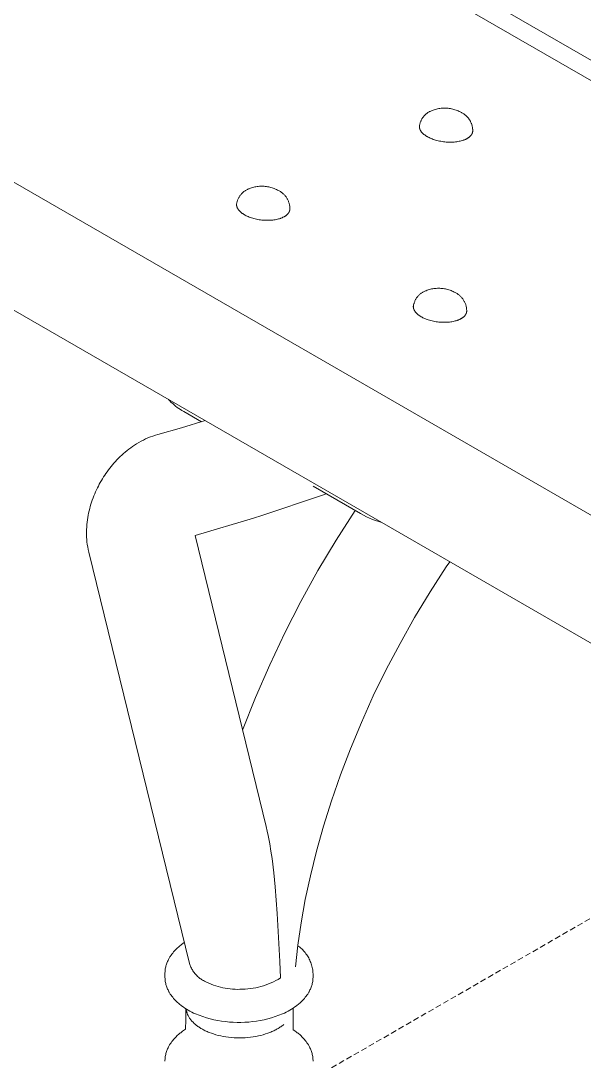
# Model space of a CAD drawing. Header units: millimetres. Extents: x -253 to 4295, y -442 to 2895.
# Drawn here: x 3805.3 to 3930, y 620.7 to 851.1 of the extents above; entities that cross this region are included whole.
import ezdxf

# ---------------------------------------------------------------- set-up
doc = ezdxf.new("R2010")
doc.units = ezdxf.units.MM
doc.linetypes.add('HIDDEN', pattern=[1.905, 1.27, -0.635])
doc.layers.add('ZANO_R', color=7, linetype='Continuous', lineweight=0)
doc.layers.add('ZANO_R_przerywana', color=7, linetype='HIDDEN', lineweight=0)

msp = doc.modelspace()

# ---------------------------------------------------------------- linework, layer by layer
at = {"layer": 'ZANO_R'}
for p, q in [((3065.35, 1342.41), (4060.51, 767.86)), ((3062.23, 1339.7), (4057.38, 765.15)), ((3961.44, 724.29), (2966.29, 1298.84)), ((3957.18, 698.4), (2962.02, 1272.96)), ((3894.14, 829.49), (3894.22, 829.61)), ((3894.15, 829.5), (3894.23, 829.62)), ((3894.22, 829.61), (3894.31, 829.73)), ((3894.23, 829.62), (3894.32, 829.74)), ((3894.31, 829.73), (3894.4, 829.85)), ((3894.32, 829.74), (3894.41, 829.86)), ((3894.4, 829.85), (3894.5, 829.96)), ((3894.41, 829.86), (3894.5, 829.97)), ((3894.5, 829.97), (3894.6, 830.08)), ((3894.5, 829.96), (3894.59, 830.08)), ((3894.59, 830.08), (3894.7, 830.18)), ((3894.6, 830.08), (3894.7, 830.19)), ((3894.7, 830.19), (3894.81, 830.29)), ((3894.7, 830.18), (3894.8, 830.29)), ((3894.8, 830.29), (3894.91, 830.39)), ((3894.81, 830.29), (3894.92, 830.39)), ((3894.91, 830.39), (3895.03, 830.48)), ((3894.92, 830.39), (3895.03, 830.49)), ((3895.03, 830.49), (3895.15, 830.58)), ((3895.03, 830.48), (3895.14, 830.58)), ((3895.14, 830.58), (3895.26, 830.66)), ((3895.15, 830.58), (3895.27, 830.67)), ((3895.26, 830.66), (3895.38, 830.75)), ((3895.27, 830.67), (3895.39, 830.75)), ((3895.38, 830.75), (3895.51, 830.83)), ((3895.39, 830.75), (3895.51, 830.83)), ((3895.51, 830.83), (3895.64, 830.91)), ((3895.51, 830.83), (3895.64, 830.9)), ((3895.64, 830.91), (3895.77, 830.98)), ((3895.64, 830.9), (3895.77, 830.98)), ((3895.77, 830.98), (3895.9, 831.04)), ((3895.77, 830.98), (3895.9, 831.04)), ((3895.9, 831.04), (3896.03, 831.1)), ((3895.9, 831.04), (3896.03, 831.1)), ((3896.03, 831.1), (3896.17, 831.16)), ((3896.03, 831.1), (3896.17, 831.16)), ((3896.17, 831.16), (3896.31, 831.21)), ((3896.17, 831.16), (3896.31, 831.21)), ((3896.31, 831.21), (3896.55, 831.31)), ((3896.31, 831.21), (3896.55, 831.31)), ((3896.55, 831.31), (3896.79, 831.39)), ((3896.55, 831.31), (3896.79, 831.39)), ((3896.79, 831.39), (3897.04, 831.47)), ((3896.79, 831.39), (3897.04, 831.47)), ((3897.04, 831.47), (3897.29, 831.53)), ((3897.04, 831.47), (3897.29, 831.53)), ((3897.29, 831.53), (3897.54, 831.59)), ((3897.29, 831.53), (3897.54, 831.59)), ((3897.54, 831.59), (3897.8, 831.64)), ((3897.54, 831.59), (3897.8, 831.64)), ((3897.8, 831.64), (3898.05, 831.68)), ((3897.8, 831.64), (3898.05, 831.68)), ((3898.05, 831.68), (3898.31, 831.71)), ((3898.05, 831.68), (3898.31, 831.71)), ((3898.31, 831.71), (3898.56, 831.74)), ((3898.31, 831.71), (3898.56, 831.74)), ((3898.56, 831.74), (3898.82, 831.75)), ((3898.56, 831.74), (3898.82, 831.75)), ((3898.82, 831.75), (3899.08, 831.76)), ((3898.82, 831.75), (3899.08, 831.76)), ((3899.08, 831.76), (3899.34, 831.75)), ((3899.08, 831.76), (3899.34, 831.75)), ((3899.34, 831.75), (3899.6, 831.74)), ((3899.34, 831.75), (3899.6, 831.74)), ((3899.6, 831.74), (3899.85, 831.72)), ((3899.6, 831.74), (3899.85, 831.72)), ((3899.85, 831.72), (3900.11, 831.69)), ((3899.85, 831.72), (3900.11, 831.69)), ((3900.11, 831.69), (3900.36, 831.65)), ((3900.11, 831.69), (3900.36, 831.65)), ((3900.36, 831.65), (3900.62, 831.6)), ((3900.36, 831.65), (3900.62, 831.6)), ((3900.62, 831.6), (3900.87, 831.54)), ((3900.62, 831.6), (3900.87, 831.54)), ((3900.87, 831.54), (3901.12, 831.48)), ((3900.87, 831.54), (3901.12, 831.48)), ((3901.12, 831.48), (3901.37, 831.41)), ((3901.12, 831.48), (3901.37, 831.41)), ((3901.37, 831.41), (3901.61, 831.32)), ((3901.37, 831.41), (3901.61, 831.32)), ((3901.61, 831.32), (3901.85, 831.23)), ((3901.61, 831.32), (3901.85, 831.23)), ((3901.85, 831.23), (3902.09, 831.13)), ((3901.85, 831.23), (3902.09, 831.13)), ((3902.09, 831.13), (3902.33, 831.03)), ((3902.09, 831.13), (3902.33, 831.03)), ((3902.33, 831.03), (3902.56, 830.91)), ((3902.33, 831.03), (3902.56, 830.91)), ((3902.56, 830.91), (3902.79, 830.79)), ((3902.56, 830.91), (3902.79, 830.79)), ((3902.79, 830.79), (3902.92, 830.72)), ((3902.79, 830.79), (3902.93, 830.72)), ((3902.92, 830.72), (3903.06, 830.64)), ((3902.93, 830.72), (3903.06, 830.64)), ((3903.06, 830.64), (3903.19, 830.56)), ((3903.06, 830.64), (3903.2, 830.56)), ((3903.19, 830.56), (3903.32, 830.48)), ((3903.2, 830.56), (3903.33, 830.48)), ((3903.32, 830.48), (3903.45, 830.39)), ((3903.33, 830.48), (3903.46, 830.39)), ((3903.45, 830.39), (3903.57, 830.3)), ((3903.46, 830.39), (3903.58, 830.29)), ((3903.57, 830.3), (3903.7, 830.2)), ((3903.58, 830.29), (3903.7, 830.19)), ((3903.7, 830.2), (3903.81, 830.1)), ((3903.7, 830.19), (3903.82, 830.09)), ((3903.81, 830.1), (3903.93, 829.99)), ((3903.82, 830.09), (3903.94, 829.98)), ((3903.93, 829.99), (3904.04, 829.88)), ((3903.94, 829.98), (3904.05, 829.87)), ((3904.04, 829.88), (3904.14, 829.77)), ((3904.05, 829.87), (3904.15, 829.76)), ((3904.14, 829.77), (3904.24, 829.65)), ((3904.15, 829.76), (3904.26, 829.64)), ((3904.24, 829.65), (3904.34, 829.53)), ((3904.26, 829.64), (3904.36, 829.52)), ((3904.34, 829.53), (3904.44, 829.41)), ((3904.36, 829.52), (3904.45, 829.39)), ((3893.5, 827.76), (3893.51, 827.8)), ((3893.5, 827.71), (3893.5, 827.76)), ((3893.5, 827.67), (3893.5, 827.71)), ((3893.5, 827.63), (3893.5, 827.67)), ((3893.5, 827.59), (3893.5, 827.63)), ((3893.51, 827.55), (3893.5, 827.59)), ((3893.51, 827.86), (3893.54, 828.01)), ((3893.51, 827.84), (3893.54, 827.98)), ((3893.51, 827.8), (3893.51, 827.84)), ((3893.51, 827.51), (3893.51, 827.55)), ((3893.52, 827.47), (3893.51, 827.51)), ((3893.52, 827.43), (3893.52, 827.47)), ((3893.53, 827.38), (3893.52, 827.43)), ((3893.54, 827.34), (3893.53, 827.38)), ((3893.54, 828.01), (3893.57, 828.15)), ((3893.54, 827.98), (3893.57, 828.13)), ((3893.55, 827.3), (3893.54, 827.34)), ((3893.56, 827.26), (3893.55, 827.3)), ((3893.57, 827.22), (3893.56, 827.26)), ((3893.57, 828.15), (3893.61, 828.29)), ((3893.57, 828.13), (3893.6, 828.27)), ((3893.59, 827.18), (3893.57, 827.22)), ((3893.6, 828.27), (3893.64, 828.42)), ((3893.61, 828.29), (3893.65, 828.43)), ((3893.64, 828.42), (3893.69, 828.56)), ((3893.65, 828.43), (3893.7, 828.57)), ((3893.69, 828.56), (3893.74, 828.7)), ((3893.7, 828.57), (3893.75, 828.71)), ((3893.74, 828.7), (3893.8, 828.83)), ((3893.75, 828.71), (3893.8, 828.85)), ((3893.8, 828.85), (3893.86, 828.98)), ((3893.8, 828.83), (3893.86, 828.97)), ((3893.86, 828.98), (3893.93, 829.12)), ((3893.86, 828.97), (3893.92, 829.1)), ((3893.92, 829.1), (3893.99, 829.23)), ((3893.93, 829.12), (3894, 829.25)), ((3893.99, 829.23), (3894.06, 829.36)), ((3894, 829.25), (3894.07, 829.38)), ((3894.06, 829.36), (3894.14, 829.49)), ((3894.07, 829.38), (3894.15, 829.5)), ((3904.44, 829.41), (3904.53, 829.28)), ((3904.45, 829.39), (3904.54, 829.26)), ((3904.53, 829.28), (3904.61, 829.15)), ((3904.54, 829.26), (3904.63, 829.13)), ((3904.61, 829.15), (3904.69, 829.02)), ((3904.63, 829.13), (3904.71, 829)), ((3904.69, 829.02), (3904.77, 828.88)), ((3904.71, 829), (3904.78, 828.86)), ((3904.77, 828.88), (3904.84, 828.74)), ((3904.78, 828.86), (3904.85, 828.72)), ((3904.84, 828.74), (3904.91, 828.6)), ((3904.85, 828.72), (3904.92, 828.58)), ((3904.91, 828.6), (3904.97, 828.46)), ((3904.92, 828.58), (3904.98, 828.43)), ((3904.97, 828.46), (3905.02, 828.32)), ((3904.98, 828.43), (3905.04, 828.29)), ((3905.02, 828.32), (3905.08, 828.17)), ((3905.04, 828.29), (3905.09, 828.14)), ((3905.08, 828.17), (3905.12, 828.02)), ((3905.09, 828.14), (3905.13, 827.99)), ((3905.12, 828.02), (3905.17, 827.87)), ((3905.13, 827.99), (3905.17, 827.84)), ((3905.17, 827.87), (3905.2, 827.72)), ((3905.17, 827.84), (3905.21, 827.68)), ((3905.2, 827.72), (3905.23, 827.57)), ((3905.21, 827.68), (3905.24, 827.53)), ((3905.23, 827.57), (3905.26, 827.42)), ((3905.24, 827.53), (3905.26, 827.37)), ((3905.26, 827.42), (3905.28, 827.26)), ((3905.26, 827.37), (3905.28, 827.22)), ((3905.28, 827.26), (3905.29, 827.11)), ((3905.28, 827.22), (3905.3, 827.06)), ((3893.6, 827.14), (3893.59, 827.18)), ((3893.61, 827.1), (3893.6, 827.14)), ((3893.63, 827.05), (3893.61, 827.1)), ((3893.65, 827.01), (3893.63, 827.05)), ((3893.67, 826.97), (3893.65, 827.01)), ((3893.69, 826.93), (3893.67, 826.97)), ((3893.71, 826.89), (3893.69, 826.93)), ((3893.73, 826.85), (3893.71, 826.89)), ((3893.75, 826.81), (3893.73, 826.85)), ((3893.77, 826.77), (3893.75, 826.81)), ((3893.8, 826.73), (3893.77, 826.77)), ((3893.82, 826.69), (3893.8, 826.73)), ((3893.85, 826.65), (3893.82, 826.69)), ((3893.88, 826.61), (3893.85, 826.65)), ((3893.91, 826.57), (3893.88, 826.61)), ((3893.93, 826.53), (3893.91, 826.57)), ((3894, 826.46), (3893.93, 826.53)), ((3894.06, 826.38), (3894, 826.46)), ((3894.13, 826.3), (3894.06, 826.38)), ((3894.2, 826.23), (3894.13, 826.3)), ((3894.27, 826.16), (3894.2, 826.23)), ((3894.35, 826.08), (3894.27, 826.16)), ((3894.43, 826.01), (3894.35, 826.08)), ((3894.51, 825.94), (3894.43, 826.01)), ((3894.6, 825.87), (3894.51, 825.94)), ((3894.68, 825.81), (3894.6, 825.87)), ((3894.77, 825.74), (3894.68, 825.81)), ((3894.86, 825.68), (3894.77, 825.74)), ((3894.96, 825.62), (3894.86, 825.68)), ((3895.05, 825.55), (3894.96, 825.62)), ((3895.15, 825.5), (3895.05, 825.55)), ((3895.25, 825.44), (3895.15, 825.5)), ((3895.44, 825.33), (3895.25, 825.44)), ((3895.64, 825.23), (3895.44, 825.33)), ((3895.86, 825.13), (3895.64, 825.23)), ((3896.08, 825.03), (3895.86, 825.13)), ((3896.32, 824.93), (3896.08, 825.03)), ((3896.56, 824.84), (3896.32, 824.93)), ((3903.85, 824.91), (3903.77, 824.87)), ((3903.93, 824.95), (3903.85, 824.91)), ((3904.01, 824.99), (3903.93, 824.95)), ((3904.09, 825.04), (3904.01, 824.99)), ((3904.17, 825.08), (3904.09, 825.04)), ((3904.24, 825.13), (3904.17, 825.08)), ((3904.32, 825.18), (3904.24, 825.13)), ((3904.39, 825.23), (3904.32, 825.18)), ((3904.46, 825.28), (3904.39, 825.23)), ((3904.52, 825.33), (3904.46, 825.28)), ((3904.59, 825.38), (3904.52, 825.33)), ((3904.65, 825.44), (3904.59, 825.38)), ((3904.71, 825.49), (3904.65, 825.44)), ((3904.77, 825.55), (3904.71, 825.49)), ((3904.83, 825.61), (3904.77, 825.55)), ((3904.88, 825.67), (3904.83, 825.61)), ((3904.9, 825.7), (3904.88, 825.67)), ((3904.93, 825.73), (3904.9, 825.7)), ((3904.95, 825.76), (3904.93, 825.73)), ((3904.98, 825.79), (3904.95, 825.76)), ((3905, 825.82), (3904.98, 825.79)), ((3905.02, 825.85), (3905, 825.82)), ((3905.04, 825.88), (3905.02, 825.85)), ((3905.06, 825.91), (3905.04, 825.88)), ((3905.08, 825.95), (3905.06, 825.91)), ((3905.1, 825.98), (3905.08, 825.95)), ((3905.12, 826.01), (3905.1, 825.98)), ((3905.14, 826.04), (3905.12, 826.01)), ((3905.15, 826.08), (3905.14, 826.04)), ((3905.17, 826.11), (3905.15, 826.08)), ((3905.18, 826.14), (3905.17, 826.11)), ((3905.2, 826.18), (3905.18, 826.14)), ((3905.21, 826.21), (3905.2, 826.18)), ((3905.22, 826.24), (3905.21, 826.21)), ((3905.24, 826.28), (3905.22, 826.24)), ((3905.25, 826.31), (3905.24, 826.28)), ((3905.26, 826.35), (3905.25, 826.31)), ((3905.27, 826.38), (3905.26, 826.35)), ((3905.28, 826.45), (3905.27, 826.42)), ((3905.27, 826.42), (3905.27, 826.38)), ((3905.29, 826.49), (3905.28, 826.45)), ((3905.29, 827.11), (3905.3, 826.95)), ((3905.3, 826.56), (3905.29, 826.52)), ((3905.29, 826.52), (3905.29, 826.49)), ((3905.3, 827.06), (3905.3, 826.91)), ((3905.3, 826.95), (3905.31, 826.8)), ((3905.3, 826.91), (3905.31, 826.75)), ((3905.31, 826.75), (3905.3, 826.59)), ((3905.3, 826.59), (3905.3, 826.56)), ((3905.31, 826.8), (3905.31, 826.64)), ((3896.82, 824.75), (3896.56, 824.84)), ((3897.08, 824.67), (3896.82, 824.75)), ((3897.36, 824.59), (3897.08, 824.67)), ((3897.64, 824.52), (3897.36, 824.59)), ((3897.93, 824.46), (3897.64, 824.52)), ((3898.22, 824.4), (3897.93, 824.46)), ((3898.52, 824.35), (3898.22, 824.4)), ((3898.82, 824.31), (3898.52, 824.35)), ((3899.13, 824.27), (3898.82, 824.31)), ((3899.43, 824.25), (3899.13, 824.27)), ((3899.74, 824.23), (3899.43, 824.25)), ((3900.04, 824.21), (3899.74, 824.23)), ((3900.34, 824.21), (3900.04, 824.21)), ((3900.64, 824.22), (3900.34, 824.21)), ((3900.93, 824.23), (3900.64, 824.22)), ((3901.22, 824.25), (3900.93, 824.23)), ((3901.5, 824.27), (3901.22, 824.25)), ((3901.77, 824.31), (3901.5, 824.27)), ((3902.04, 824.35), (3901.77, 824.31)), ((3902.29, 824.4), (3902.04, 824.35)), ((3902.54, 824.45), (3902.29, 824.4)), ((3902.77, 824.51), (3902.54, 824.45)), ((3903, 824.57), (3902.77, 824.51)), ((3903.21, 824.64), (3903, 824.57)), ((3903.31, 824.68), (3903.21, 824.64)), ((3903.41, 824.72), (3903.31, 824.68)), ((3903.51, 824.75), (3903.41, 824.72)), ((3903.6, 824.79), (3903.51, 824.75)), ((3903.68, 824.83), (3903.6, 824.79)), ((3903.77, 824.87), (3903.68, 824.83)), ((3854.79, 813.36), (3854.91, 813.45)), ((3854.91, 813.45), (3855.03, 813.53)), ((3855.03, 813.53), (3855.16, 813.6)), ((3855.16, 813.6), (3855.29, 813.68)), ((3855.29, 813.68), (3855.43, 813.74)), ((3855.43, 813.74), (3855.56, 813.8)), ((3855.56, 813.8), (3855.7, 813.86)), ((3855.7, 813.86), (3855.84, 813.91)), ((3855.84, 813.91), (3856.08, 814.01)), ((3856.08, 814.01), (3856.32, 814.09)), ((3856.32, 814.09), (3856.57, 814.17)), ((3856.57, 814.17), (3856.82, 814.23)), ((3856.82, 814.23), (3857.07, 814.29)), ((3857.07, 814.29), (3857.32, 814.34)), ((3857.32, 814.34), (3857.58, 814.38)), ((3857.58, 814.38), (3857.83, 814.41)), ((3857.83, 814.41), (3858.09, 814.44)), ((3858.09, 814.44), (3858.35, 814.45)), ((3858.35, 814.45), (3858.61, 814.46)), ((3858.61, 814.46), (3858.87, 814.45)), ((3858.87, 814.45), (3859.12, 814.44)), ((3859.12, 814.44), (3859.38, 814.42)), ((3859.38, 814.42), (3859.64, 814.39)), ((3859.64, 814.39), (3859.89, 814.35)), ((3859.89, 814.35), (3860.15, 814.3)), ((3860.15, 814.3), (3860.4, 814.24)), ((3860.4, 814.24), (3860.65, 814.18)), ((3860.65, 814.18), (3860.9, 814.11)), ((3860.9, 814.11), (3861.14, 814.02)), ((3861.14, 814.02), (3861.38, 813.93)), ((3861.38, 813.93), (3861.62, 813.83)), ((3861.62, 813.83), (3861.86, 813.73)), ((3861.86, 813.73), (3862.09, 813.61)), ((3862.09, 813.61), (3862.31, 813.49)), ((3862.31, 813.49), (3862.45, 813.42)), ((3862.45, 813.42), (3862.59, 813.34)), ((3853.13, 810.97), (3853.17, 811.12)), ((3853.17, 811.12), (3853.22, 811.26)), ((3853.22, 811.26), (3853.27, 811.4)), ((3853.27, 811.4), (3853.32, 811.53)), ((3853.32, 811.53), (3853.38, 811.67)), ((3853.38, 811.67), (3853.45, 811.8)), ((3853.45, 811.8), (3853.52, 811.93)), ((3853.52, 811.93), (3853.59, 812.06)), ((3853.59, 812.06), (3853.67, 812.19)), ((3853.67, 812.19), (3853.75, 812.31)), ((3853.75, 812.31), (3853.84, 812.43)), ((3853.84, 812.43), (3853.93, 812.55)), ((3853.93, 812.55), (3854.02, 812.66)), ((3854.02, 812.66), (3854.12, 812.78)), ((3854.12, 812.78), (3854.22, 812.88)), ((3854.22, 812.88), (3854.33, 812.99)), ((3854.33, 812.99), (3854.44, 813.09)), ((3854.44, 813.09), (3854.55, 813.18)), ((3854.55, 813.18), (3854.67, 813.28)), ((3854.67, 813.28), (3854.79, 813.36)), ((3862.59, 813.34), (3862.72, 813.26)), ((3862.72, 813.26), (3862.86, 813.18)), ((3862.86, 813.18), (3862.98, 813.09)), ((3862.98, 813.09), (3863.11, 812.99)), ((3863.11, 812.99), (3863.23, 812.89)), ((3863.23, 812.89), (3863.35, 812.79)), ((3863.35, 812.79), (3863.46, 812.68)), ((3863.46, 812.68), (3863.58, 812.57)), ((3863.58, 812.57), (3863.68, 812.46)), ((3863.68, 812.46), (3863.78, 812.34)), ((3863.78, 812.34), (3863.88, 812.22)), ((3863.88, 812.22), (3863.98, 812.09)), ((3863.98, 812.09), (3864.07, 811.96)), ((3864.07, 811.96), (3864.15, 811.83)), ((3864.15, 811.83), (3864.23, 811.7)), ((3864.23, 811.7), (3864.31, 811.56)), ((3864.31, 811.56), (3864.38, 811.42)), ((3864.38, 811.42), (3864.45, 811.28)), ((3864.45, 811.28), (3864.51, 811.13)), ((3864.51, 811.13), (3864.56, 810.99)), ((3853.04, 810.54), (3853.03, 810.5)), ((3853.03, 810.5), (3853.03, 810.46)), ((3853.03, 810.46), (3853.03, 810.41)), ((3853.03, 810.41), (3853.03, 810.37)), ((3853.03, 810.37), (3853.03, 810.33)), ((3853.03, 810.33), (3853.03, 810.29)), ((3853.03, 810.29), (3853.03, 810.25)), ((3853.03, 810.25), (3853.04, 810.21)), ((3853.04, 810.54), (3853.06, 810.68)), ((3853.04, 810.21), (3853.04, 810.17)), ((3853.04, 810.17), (3853.05, 810.13)), ((3853.05, 810.13), (3853.06, 810.09)), ((3853.06, 810.68), (3853.09, 810.83)), ((3853.06, 810.09), (3853.07, 810.04)), ((3853.07, 810.04), (3853.08, 810)), ((3853.08, 810), (3853.09, 809.96)), ((3853.09, 810.83), (3853.13, 810.97)), ((3853.09, 809.96), (3853.1, 809.92)), ((3853.1, 809.92), (3853.11, 809.88)), ((3853.11, 809.88), (3853.13, 809.84)), ((3853.13, 809.84), (3853.14, 809.8)), ((3853.14, 809.8), (3853.16, 809.75)), ((3853.16, 809.75), (3853.18, 809.71)), ((3853.18, 809.71), (3853.19, 809.67)), ((3853.19, 809.67), (3853.21, 809.63)), ((3853.21, 809.63), (3853.23, 809.59)), ((3853.23, 809.59), (3853.25, 809.55)), ((3853.25, 809.55), (3853.28, 809.51)), ((3853.28, 809.51), (3853.3, 809.47)), ((3853.3, 809.47), (3853.33, 809.43)), ((3853.33, 809.43), (3853.35, 809.39)), ((3853.35, 809.39), (3853.38, 809.35)), ((3853.38, 809.35), (3853.4, 809.31)), ((3853.4, 809.31), (3853.43, 809.27)), ((3853.43, 809.27), (3853.46, 809.23)), ((3853.46, 809.23), (3853.52, 809.16)), ((3853.52, 809.16), (3853.59, 809.08)), ((3853.59, 809.08), (3853.65, 809)), ((3853.65, 809), (3853.73, 808.93)), ((3853.73, 808.93), (3853.8, 808.86)), ((3853.8, 808.86), (3853.88, 808.78)), ((3853.88, 808.78), (3853.96, 808.71)), ((3864.56, 810.99), (3864.62, 810.84)), ((3864.62, 810.84), (3864.66, 810.69)), ((3864.66, 810.69), (3864.7, 810.54)), ((3864.66, 808.74), (3864.68, 808.78)), ((3864.68, 808.78), (3864.7, 808.81)), ((3864.7, 810.54), (3864.74, 810.38)), ((3864.7, 808.81), (3864.71, 808.84)), ((3864.71, 808.84), (3864.73, 808.88)), ((3864.73, 808.88), (3864.74, 808.91)), ((3864.74, 810.38), (3864.77, 810.23)), ((3864.74, 808.91), (3864.75, 808.94)), ((3864.75, 808.94), (3864.76, 808.98)), ((3864.76, 808.98), (3864.77, 809.01)), ((3864.77, 810.23), (3864.79, 810.07)), ((3864.77, 809.01), (3864.78, 809.05)), ((3864.78, 809.05), (3864.79, 809.08)), ((3864.79, 810.07), (3864.81, 809.92)), ((3864.79, 809.08), (3864.8, 809.12)), ((3864.8, 809.12), (3864.81, 809.15)), ((3864.81, 809.92), (3864.82, 809.76)), ((3864.81, 809.15), (3864.82, 809.19)), ((3864.82, 809.76), (3864.83, 809.61)), ((3864.82, 809.22), (3864.83, 809.26)), ((3864.82, 809.19), (3864.82, 809.22)), ((3864.83, 809.61), (3864.83, 809.45)), ((3864.83, 809.45), (3864.83, 809.29)), ((3864.83, 809.26), (3864.83, 809.29)), ((3853.96, 808.71), (3854.04, 808.64)), ((3854.04, 808.64), (3854.12, 808.57)), ((3854.12, 808.57), (3854.21, 808.51)), ((3854.21, 808.51), (3854.3, 808.44)), ((3854.3, 808.44), (3854.39, 808.38)), ((3854.39, 808.38), (3854.49, 808.32)), ((3854.49, 808.32), (3854.58, 808.25)), ((3854.58, 808.25), (3854.68, 808.2)), ((3854.68, 808.2), (3854.78, 808.14)), ((3854.78, 808.14), (3854.97, 808.03)), ((3854.97, 808.03), (3855.17, 807.93)), ((3855.17, 807.93), (3855.38, 807.83)), ((3855.38, 807.83), (3855.61, 807.73)), ((3855.61, 807.73), (3855.84, 807.63)), ((3855.84, 807.63), (3856.09, 807.54)), ((3856.09, 807.54), (3856.35, 807.45)), ((3856.35, 807.45), (3856.61, 807.37)), ((3856.61, 807.37), (3856.88, 807.29)), ((3856.88, 807.29), (3857.17, 807.22)), ((3857.17, 807.22), (3857.45, 807.16)), ((3857.45, 807.16), (3857.75, 807.1)), ((3857.75, 807.1), (3858.05, 807.05)), ((3858.05, 807.05), (3858.35, 807.01)), ((3858.35, 807.01), (3858.65, 806.97)), ((3858.65, 806.97), (3858.96, 806.95)), ((3858.96, 806.95), (3859.26, 806.93)), ((3859.26, 806.93), (3859.57, 806.91)), ((3859.57, 806.91), (3859.87, 806.91)), ((3859.87, 806.91), (3860.17, 806.92)), ((3860.17, 806.92), (3860.46, 806.93)), ((3860.46, 806.93), (3860.75, 806.95)), ((3860.75, 806.95), (3861.03, 806.97)), ((3861.03, 806.97), (3861.3, 807.01)), ((3861.3, 807.01), (3861.57, 807.05)), ((3861.57, 807.05), (3861.82, 807.1)), ((3861.82, 807.1), (3862.07, 807.15)), ((3862.07, 807.15), (3862.3, 807.21)), ((3862.3, 807.21), (3862.52, 807.27)), ((3862.52, 807.27), (3862.74, 807.34)), ((3862.74, 807.34), (3862.84, 807.38)), ((3862.84, 807.38), (3862.94, 807.42)), ((3862.94, 807.42), (3863.03, 807.45)), ((3863.03, 807.45), (3863.13, 807.49)), ((3863.13, 807.49), (3863.21, 807.53)), ((3863.21, 807.53), (3863.3, 807.57)), ((3863.3, 807.57), (3863.38, 807.61)), ((3863.38, 807.61), (3863.46, 807.65)), ((3863.46, 807.65), (3863.54, 807.69)), ((3863.54, 807.69), (3863.62, 807.74)), ((3863.62, 807.74), (3863.7, 807.78)), ((3863.7, 807.78), (3863.77, 807.83)), ((3863.77, 807.83), (3863.84, 807.88)), ((3863.84, 807.88), (3863.92, 807.93)), ((3863.92, 807.93), (3863.98, 807.98)), ((3863.98, 807.98), (3864.05, 808.03)), ((3864.05, 808.03), (3864.12, 808.08)), ((3864.12, 808.08), (3864.18, 808.14)), ((3864.18, 808.14), (3864.24, 808.19)), ((3864.24, 808.19), (3864.3, 808.25)), ((3864.3, 808.25), (3864.35, 808.31)), ((3864.35, 808.31), (3864.41, 808.37)), ((3864.41, 808.37), (3864.43, 808.4)), ((3864.43, 808.4), (3864.46, 808.43)), ((3864.46, 808.43), (3864.48, 808.46)), ((3864.48, 808.46), (3864.5, 808.49)), ((3864.5, 808.49), (3864.53, 808.52)), ((3864.53, 808.52), (3864.55, 808.55)), ((3864.55, 808.55), (3864.57, 808.58)), ((3864.57, 808.58), (3864.59, 808.61)), ((3864.59, 808.61), (3864.61, 808.65)), ((3864.61, 808.65), (3864.63, 808.68)), ((3864.63, 808.68), (3864.65, 808.71)), ((3864.65, 808.71), (3864.66, 808.74)), ((3893.36, 790.29), (3893.47, 790.39)), ((3893.47, 790.39), (3893.57, 790.49)), ((3893.57, 790.49), (3893.69, 790.59)), ((3893.69, 790.59), (3893.8, 790.68)), ((3893.8, 790.68), (3893.92, 790.77)), ((3893.92, 790.77), (3894.05, 790.85)), ((3894.05, 790.85), (3894.17, 790.93)), ((3894.17, 790.93), (3894.3, 791.01)), ((3894.3, 791.01), (3894.43, 791.08)), ((3894.43, 791.08), (3894.56, 791.15)), ((3894.56, 791.15), (3894.7, 791.21)), ((3894.7, 791.21), (3894.83, 791.27)), ((3894.83, 791.27), (3894.97, 791.32)), ((3894.97, 791.32), (3895.21, 791.41)), ((3895.21, 791.41), (3895.46, 791.5)), ((3895.46, 791.5), (3895.7, 791.57)), ((3895.7, 791.57), (3895.95, 791.64)), ((3895.95, 791.64), (3896.2, 791.7)), ((3896.2, 791.7), (3896.46, 791.75)), ((3896.46, 791.75), (3896.71, 791.79)), ((3896.71, 791.79), (3896.97, 791.82)), ((3896.97, 791.82), (3897.23, 791.84)), ((3897.23, 791.84), (3897.48, 791.86)), ((3897.48, 791.86), (3897.74, 791.86)), ((3897.74, 791.86), (3898, 791.86)), ((3898, 791.86), (3898.26, 791.84)), ((3898.26, 791.84), (3898.52, 791.82)), ((3898.52, 791.82), (3898.77, 791.79)), ((3898.77, 791.79), (3899.03, 791.75)), ((3899.03, 791.75), (3899.28, 791.71)), ((3899.28, 791.71), (3899.53, 791.65)), ((3899.53, 791.65), (3899.78, 791.58)), ((3899.78, 791.58), (3900.03, 791.51)), ((3900.03, 791.51), (3900.28, 791.43)), ((3900.28, 791.43), (3900.52, 791.34)), ((3900.52, 791.34), (3900.76, 791.24)), ((3900.76, 791.24), (3900.99, 791.13)), ((3900.99, 791.13), (3901.22, 791.02)), ((3901.22, 791.02), (3901.45, 790.89)), ((3901.45, 790.89), (3901.59, 790.82)), ((3901.59, 790.82), (3901.73, 790.75)), ((3901.73, 790.75), (3901.86, 790.67)), ((3901.86, 790.67), (3901.99, 790.58)), ((3901.99, 790.58), (3902.12, 790.49)), ((3902.12, 790.49), (3902.24, 790.4)), ((3902.24, 790.4), (3902.37, 790.3)), ((3892.17, 787.94), (3892.2, 788.09)), ((3892.2, 788.09), (3892.23, 788.23)), ((3892.23, 788.23), (3892.27, 788.38)), ((3892.27, 788.38), (3892.31, 788.52)), ((3892.31, 788.52), (3892.35, 788.66)), ((3892.35, 788.66), (3892.4, 788.8)), ((3892.4, 788.8), (3892.46, 788.94)), ((3892.46, 788.94), (3892.52, 789.07)), ((3892.52, 789.07), (3892.58, 789.21)), ((3892.58, 789.21), (3892.65, 789.34)), ((3892.65, 789.34), (3892.73, 789.47)), ((3892.73, 789.47), (3892.8, 789.59)), ((3892.8, 789.59), (3892.89, 789.72)), ((3892.89, 789.72), (3892.97, 789.84)), ((3892.97, 789.84), (3893.06, 789.96)), ((3893.06, 789.96), (3893.16, 790.07)), ((3893.16, 790.07), (3893.26, 790.18)), ((3893.26, 790.18), (3893.36, 790.29)), ((3902.37, 790.3), (3902.48, 790.19)), ((3902.48, 790.19), (3902.6, 790.09)), ((3902.6, 790.09), (3902.71, 789.98)), ((3902.71, 789.98), (3902.82, 789.86)), ((3902.82, 789.86), (3902.92, 789.74)), ((3902.92, 789.74), (3903.02, 789.62)), ((3903.02, 789.62), (3903.11, 789.5)), ((3903.11, 789.5), (3903.2, 789.37)), ((3903.2, 789.37), (3903.29, 789.24)), ((3903.29, 789.24), (3903.37, 789.1)), ((3903.37, 789.1), (3903.44, 788.96)), ((3903.44, 788.96), (3903.52, 788.82)), ((3903.52, 788.82), (3903.58, 788.68)), ((3903.58, 788.68), (3903.64, 788.54)), ((3903.64, 788.54), (3903.7, 788.39)), ((3903.7, 788.39), (3903.75, 788.24)), ((3903.75, 788.24), (3903.8, 788.09)), ((3903.8, 788.09), (3903.84, 787.94)), ((3892.16, 787.82), (3892.17, 787.86)), ((3892.16, 787.78), (3892.16, 787.82)), ((3892.16, 787.74), (3892.16, 787.78)), ((3892.17, 787.7), (3892.16, 787.74)), ((3892.17, 787.9), (3892.17, 787.94)), ((3892.17, 787.86), (3892.17, 787.9)), ((3892.17, 787.66), (3892.17, 787.7)), ((3892.17, 787.61), (3892.17, 787.66)), ((3892.18, 787.57), (3892.17, 787.61)), ((3892.19, 787.53), (3892.18, 787.57)), ((3892.19, 787.49), (3892.19, 787.53)), ((3892.2, 787.45), (3892.19, 787.49)), ((3892.21, 787.41), (3892.2, 787.45)), ((3892.22, 787.37), (3892.21, 787.41)), ((3892.23, 787.32), (3892.22, 787.37)), ((3892.25, 787.28), (3892.23, 787.32)), ((3892.26, 787.24), (3892.25, 787.28)), ((3892.28, 787.2), (3892.26, 787.24)), ((3892.29, 787.16), (3892.28, 787.2)), ((3892.31, 787.12), (3892.29, 787.16)), ((3892.33, 787.08), (3892.31, 787.12)), ((3892.35, 787.04), (3892.33, 787.08)), ((3892.37, 787), (3892.35, 787.04)), ((3892.39, 786.96), (3892.37, 787)), ((3892.41, 786.92), (3892.39, 786.96)), ((3892.44, 786.88), (3892.41, 786.92)), ((3892.46, 786.84), (3892.44, 786.88)), ((3892.49, 786.8), (3892.46, 786.84)), ((3892.51, 786.76), (3892.49, 786.8)), ((3892.54, 786.72), (3892.51, 786.76)), ((3892.57, 786.68), (3892.54, 786.72)), ((3892.6, 786.64), (3892.57, 786.68)), ((3892.66, 786.56), (3892.6, 786.64)), ((3892.72, 786.48), (3892.66, 786.56)), ((3892.79, 786.41), (3892.72, 786.48)), ((3892.86, 786.33), (3892.79, 786.41)), ((3892.94, 786.26), (3892.86, 786.33)), ((3893.01, 786.19), (3892.94, 786.26)), ((3893.09, 786.12), (3893.01, 786.19)), ((3893.17, 786.05), (3893.09, 786.12)), ((3893.26, 785.98), (3893.17, 786.05)), ((3893.35, 785.91), (3893.26, 785.98)), ((3893.44, 785.85), (3893.35, 785.91)), ((3893.53, 785.78), (3893.44, 785.85)), ((3893.62, 785.72), (3893.53, 785.78)), ((3903.54, 785.77), (3903.49, 785.71)), ((3903.57, 785.8), (3903.54, 785.77)), ((3903.59, 785.83), (3903.57, 785.8)), ((3903.62, 785.86), (3903.59, 785.83)), ((3903.64, 785.89), (3903.62, 785.86)), ((3903.66, 785.92), (3903.64, 785.89)), ((3903.68, 785.96), (3903.66, 785.92)), ((3903.7, 785.99), (3903.68, 785.96)), ((3903.73, 786.02), (3903.7, 785.99)), ((3903.74, 786.05), (3903.73, 786.02)), ((3903.76, 786.08), (3903.74, 786.05)), ((3903.78, 786.12), (3903.76, 786.08)), ((3903.8, 786.15), (3903.78, 786.12)), ((3903.82, 786.18), (3903.8, 786.15)), ((3903.83, 786.21), (3903.82, 786.18)), ((3903.85, 786.25), (3903.83, 786.21)), ((3903.84, 787.94), (3903.87, 787.79)), ((3903.86, 786.28), (3903.85, 786.25)), ((3903.87, 786.32), (3903.86, 786.28)), ((3903.87, 787.79), (3903.9, 787.63)), ((3903.89, 786.35), (3903.87, 786.32)), ((3903.9, 786.38), (3903.89, 786.35)), ((3903.9, 787.63), (3903.93, 787.48)), ((3903.91, 786.42), (3903.9, 786.38)), ((3903.92, 786.45), (3903.91, 786.42)), ((3903.93, 786.49), (3903.92, 786.45)), ((3903.93, 787.48), (3903.94, 787.32)), ((3903.94, 786.52), (3903.93, 786.49)), ((3903.94, 787.32), (3903.96, 787.17)), ((3903.95, 786.59), (3903.94, 786.56)), ((3903.94, 786.56), (3903.94, 786.52)), ((3903.96, 786.63), (3903.95, 786.59)), ((3903.96, 787.17), (3903.97, 787.01)), ((3903.97, 786.7), (3903.96, 786.66)), ((3903.96, 786.66), (3903.96, 786.63)), ((3903.97, 787.01), (3903.97, 786.85)), ((3903.97, 786.85), (3903.97, 786.7)), ((3893.72, 785.66), (3893.62, 785.72)), ((3893.81, 785.6), (3893.72, 785.66)), ((3893.91, 785.54), (3893.81, 785.6)), ((3894.1, 785.44), (3893.91, 785.54)), ((3894.3, 785.33), (3894.1, 785.44)), ((3894.52, 785.23), (3894.3, 785.33)), ((3894.74, 785.13), (3894.52, 785.23)), ((3894.98, 785.04), (3894.74, 785.13)), ((3895.23, 784.95), (3894.98, 785.04)), ((3895.48, 784.86), (3895.23, 784.95)), ((3895.75, 784.78), (3895.48, 784.86)), ((3896.02, 784.7), (3895.75, 784.78)), ((3896.3, 784.63), (3896.02, 784.7)), ((3896.59, 784.56), (3896.3, 784.63)), ((3896.88, 784.51), (3896.59, 784.56)), ((3897.18, 784.46), (3896.88, 784.51)), ((3897.48, 784.41), (3897.18, 784.46)), ((3897.79, 784.38), (3897.48, 784.41)), ((3898.09, 784.35), (3897.79, 784.38)), ((3898.4, 784.33), (3898.09, 784.35)), ((3898.7, 784.32), (3898.4, 784.33)), ((3899.01, 784.32), (3898.7, 784.32)), ((3899.3, 784.32), (3899.01, 784.32)), ((3899.6, 784.33), (3899.3, 784.32)), ((3899.88, 784.35), (3899.6, 784.33)), ((3900.16, 784.38), (3899.88, 784.35)), ((3900.44, 784.41), (3900.16, 784.38)), ((3900.7, 784.46), (3900.44, 784.41)), ((3900.96, 784.5), (3900.7, 784.46)), ((3901.2, 784.56), (3900.96, 784.5)), ((3901.44, 784.62), (3901.2, 784.56)), ((3901.66, 784.68), (3901.44, 784.62)), ((3901.87, 784.75), (3901.66, 784.68)), ((3901.97, 784.78), (3901.87, 784.75)), ((3902.07, 784.82), (3901.97, 784.78)), ((3902.17, 784.86), (3902.07, 784.82)), ((3902.26, 784.9), (3902.17, 784.86)), ((3902.35, 784.94), (3902.26, 784.9)), ((3902.43, 784.97), (3902.35, 784.94)), ((3902.51, 785.01), (3902.43, 784.97)), ((3902.6, 785.06), (3902.51, 785.01)), ((3902.68, 785.1), (3902.6, 785.06)), ((3902.75, 785.14), (3902.68, 785.1)), ((3902.83, 785.19), (3902.75, 785.14)), ((3902.91, 785.23), (3902.83, 785.19)), ((3902.98, 785.28), (3902.91, 785.23)), ((3903.05, 785.33), (3902.98, 785.28)), ((3903.12, 785.38), (3903.05, 785.33)), ((3903.19, 785.43), (3903.12, 785.38)), ((3903.25, 785.49), (3903.19, 785.43)), ((3903.31, 785.54), (3903.25, 785.49)), ((3903.38, 785.6), (3903.31, 785.54)), ((3903.43, 785.65), (3903.38, 785.6)), ((3903.49, 785.71), (3903.43, 785.65)), ((3838.28, 766.9), (3837.99, 767.21)), ((3838.58, 766.59), (3838.28, 766.9)), ((3838.89, 766.3), (3838.58, 766.59)), ((3839.21, 766.01), (3838.89, 766.3)), ((3839.54, 765.74), (3839.21, 766.01)), ((3839.88, 765.47), (3839.54, 765.74)), ((3840.23, 765.22), (3839.88, 765.47)), ((3840.59, 764.98), (3840.23, 765.22)), ((3840.95, 764.76), (3840.59, 764.98)), ((3841.32, 764.54), (3840.95, 764.76)), ((3845.25, 762.27), (3841.32, 764.54)), ((3835.62, 759.46), (3840.87, 760.94)), ((3840.87, 760.94), (3846.1, 762.54)), ((3831.9, 757.98), (3832.4, 758.24)), ((3832.4, 758.24), (3832.9, 758.48)), ((3832.9, 758.48), (3833.41, 758.7)), ((3833.41, 758.7), (3833.95, 758.92)), ((3833.95, 758.92), (3834.5, 759.12)), ((3834.5, 759.12), (3835.05, 759.3)), ((3835.05, 759.3), (3835.61, 759.46)), ((3828.38, 755.59), (3828.78, 755.92)), ((3828.78, 755.92), (3829.19, 756.24)), ((3829.19, 756.24), (3829.61, 756.55)), ((3829.61, 756.55), (3830.03, 756.85)), ((3830.03, 756.85), (3830.46, 757.13)), ((3830.46, 757.13), (3830.89, 757.4)), ((3830.89, 757.4), (3831.41, 757.71)), ((3831.41, 757.71), (3831.9, 757.98)), ((3825.87, 753.12), (3826.2, 753.49)), ((3826.2, 753.49), (3826.53, 753.85)), ((3826.53, 753.85), (3826.89, 754.21)), ((3826.89, 754.21), (3827.25, 754.57)), ((3827.25, 754.57), (3827.61, 754.92)), ((3827.61, 754.92), (3827.99, 755.25)), ((3827.99, 755.25), (3828.38, 755.59)), ((3824.1, 750.84), (3824.37, 751.23)), ((3824.37, 751.23), (3824.65, 751.61)), ((3824.65, 751.61), (3824.94, 752)), ((3824.94, 752), (3825.24, 752.37)), ((3825.24, 752.37), (3825.55, 752.75)), ((3825.55, 752.75), (3825.87, 753.12)), ((3822.65, 748.46), (3822.87, 748.86)), ((3822.87, 748.86), (3823.1, 749.27)), ((3823.1, 749.27), (3823.34, 749.67)), ((3823.34, 749.67), (3823.58, 750.06)), ((3823.58, 750.06), (3823.84, 750.45)), ((3823.84, 750.45), (3824.1, 750.84)), ((3821.63, 746.33), (3821.82, 746.76)), ((3821.82, 746.76), (3822.02, 747.2)), ((3822.02, 747.2), (3822.22, 747.63)), ((3822.22, 747.63), (3822.43, 748.05)), ((3822.43, 748.05), (3822.65, 748.46)), ((3880.46, 741.95), (3869.96, 748.01)), ((3820.79, 744.03), (3820.94, 744.5)), ((3820.94, 744.5), (3821.1, 744.96)), ((3821.1, 744.96), (3821.27, 745.43)), ((3821.27, 745.43), (3821.45, 745.88)), ((3821.45, 745.88), (3821.63, 746.33)), ((3871.85, 745.95), (3858.63, 741.5)), ((3872.89, 746.32), (3871.85, 745.95)), ((3820.18, 741.58), (3820.28, 742.08)), ((3820.28, 742.08), (3820.39, 742.57)), ((3820.39, 742.57), (3820.52, 743.06)), ((3820.52, 743.06), (3820.65, 743.55)), ((3820.65, 743.55), (3820.79, 744.03)), ((3875.05, 736.04), (3879.27, 742.63)), ((3819.89, 739.51), (3819.94, 740.04)), ((3819.94, 740.04), (3820.01, 740.56)), ((3820.01, 740.56), (3820.09, 741.07)), ((3820.09, 741.07), (3820.18, 741.58)), ((3856.78, 740.92), (3843.83, 737.11)), ((3858.63, 741.5), (3856.78, 740.92)), ((3881.1, 741.59), (3880.46, 741.95)), ((3881.76, 741.27), (3881.1, 741.59)), ((3882.43, 740.96), (3881.76, 741.27)), ((3883.11, 740.67), (3882.43, 740.96)), ((3883.8, 740.41), (3883.11, 740.67)), ((3884.49, 740.18), (3883.8, 740.41)), ((3885.2, 739.96), (3884.49, 740.18)), ((3819.81, 737.92), (3819.82, 738.45)), ((3819.81, 737.71), (3819.81, 737.92)), ((3819.81, 737.21), (3819.81, 737.71)), ((3819.82, 738.45), (3819.85, 738.98)), ((3819.85, 738.98), (3819.89, 739.51)), ((3819.83, 736.71), (3819.81, 737.21)), ((3819.87, 736.21), (3819.83, 736.71)), ((3819.91, 735.71), (3819.87, 736.21)), ((3819.98, 735.14), (3819.91, 735.71)), ((3820.07, 734.57), (3819.98, 735.14)), ((3843.83, 737.11), (3859.59, 672.66)), ((3871.04, 729.32), (3875.05, 736.04)), ((3820.18, 734), (3820.07, 734.57)), ((3820.31, 733.44), (3820.18, 734)), ((3842.59, 642.34), (3820.31, 733.43)), ((3900.22, 731.29), (3899.45, 730.14)), ((3867.26, 722.47), (3871.04, 729.32)), ((3899.45, 730.14), (3895.87, 724.6)), ((3895.87, 724.6), (3892.45, 718.94)), ((3863.69, 715.51), (3867.26, 722.47)), ((3892.45, 718.94), (3889.21, 713.2)), ((3860.36, 708.43), (3863.69, 715.51)), ((3889.21, 713.2), (3886.16, 707.4)), ((3857.25, 701.25), (3860.36, 708.43)), ((3886.16, 707.4), (3883.3, 701.57)), ((3854.38, 693.97), (3857.25, 701.25)), ((3883.3, 701.57), (3880.66, 695.72)), ((3880.66, 695.72), (3878.23, 689.89)), ((3878.23, 689.89), (3876.02, 684.09)), ((3876.02, 684.09), (3874.02, 678.36)), ((3874.02, 678.36), (3872.25, 672.71)), ((3859.59, 672.66), (3859.83, 671.64)), ((3859.83, 671.64), (3860.03, 670.69)), ((3860.03, 670.69), (3860.38, 668.81)), ((3872.25, 672.71), (3870.7, 667.17)), ((3860.38, 668.81), (3860.65, 667.2)), ((3860.65, 667.2), (3860.88, 665.58)), ((3870.7, 667.17), (3869.37, 661.75)), ((3860.88, 665.58), (3861.27, 662.4)), ((3861.27, 662.4), (3861.58, 659.26)), ((3869.37, 661.75), (3868.25, 656.46)), ((3861.58, 659.26), (3862.02, 653.41)), ((3868.25, 656.46), (3867.33, 651.33)), ((3862.02, 653.41), (3862.6, 642.79)), ((3867.33, 651.33), (3866.61, 646.36)), ((3839.29, 645.09), (3839.5, 645.31)), ((3839.5, 645.31), (3839.65, 645.47)), ((3839.65, 645.47), (3839.81, 645.62)), ((3839.81, 645.62), (3839.97, 645.77)), ((3839.97, 645.77), (3840.14, 645.92)), ((3840.14, 645.92), (3840.31, 646.07)), ((3840.31, 646.07), (3840.48, 646.21)), ((3840.48, 646.21), (3840.66, 646.35)), ((3840.66, 646.35), (3840.84, 646.49)), ((3840.84, 646.49), (3841.15, 646.72)), ((3841.15, 646.72), (3841.46, 646.94)), ((3866.61, 646.36), (3866.09, 641.57)), ((3866.6, 646.26), (3866.83, 646.09)), ((3866.83, 646.09), (3867.05, 645.91)), ((3867.05, 645.91), (3867.26, 645.73)), ((3867.26, 645.73), (3867.47, 645.54)), ((3867.47, 645.54), (3867.67, 645.34)), ((3867.67, 645.34), (3867.86, 645.14)), ((3837.76, 642.79), (3837.86, 642.99)), ((3837.86, 642.99), (3837.95, 643.19)), ((3837.95, 643.19), (3838.06, 643.38)), ((3838.06, 643.38), (3838.13, 643.51)), ((3838.13, 643.51), (3838.2, 643.64)), ((3838.2, 643.64), (3838.28, 643.76)), ((3838.28, 643.76), (3838.36, 643.89)), ((3838.36, 643.89), (3838.53, 644.14)), ((3838.53, 644.14), (3838.7, 644.38)), ((3838.7, 644.38), (3838.89, 644.62)), ((3838.89, 644.62), (3839.08, 644.86)), ((3839.08, 644.86), (3839.29, 645.09)), ((3867.86, 645.14), (3868.05, 644.93)), ((3868.05, 644.93), (3868.22, 644.71)), ((3868.22, 644.71), (3868.39, 644.48)), ((3868.39, 644.48), (3868.56, 644.26)), ((3868.56, 644.26), (3868.71, 644.02)), ((3868.71, 644.02), (3868.86, 643.78)), ((3868.86, 643.78), (3869, 643.54)), ((3869, 643.54), (3869.13, 643.29)), ((3869.13, 643.29), (3869.25, 643.03)), ((3869.25, 643.03), (3869.36, 642.77)), ((3837.19, 640.47), (3837.21, 640.69)), ((3837.21, 640.69), (3837.23, 640.91)), ((3837.23, 640.91), (3837.26, 641.12)), ((3837.26, 641.12), (3837.3, 641.34)), ((3837.3, 641.34), (3837.35, 641.55)), ((3837.35, 641.55), (3837.4, 641.76)), ((3837.4, 641.76), (3837.46, 641.97)), ((3837.46, 641.97), (3837.53, 642.17)), ((3837.53, 642.17), (3837.6, 642.38)), ((3837.6, 642.38), (3837.68, 642.58)), ((3837.68, 642.58), (3837.76, 642.79)), ((3842.66, 642.12), (3842.59, 642.34)), ((3842.74, 641.9), (3842.66, 642.12)), ((3842.82, 641.69), (3842.74, 641.9)), ((3842.92, 641.48), (3842.82, 641.69)), ((3843.02, 641.28), (3842.92, 641.48)), ((3843.13, 641.07), (3843.02, 641.28)), ((3843.24, 640.88), (3843.13, 641.07)), ((3843.36, 640.68), (3843.24, 640.88)), ((3843.49, 640.49), (3843.36, 640.68)), ((3862.6, 642.79), (3862.79, 639.1)), ((3869.36, 642.77), (3869.46, 642.51)), ((3869.46, 642.51), (3869.56, 642.25)), ((3869.56, 642.25), (3869.64, 641.98)), ((3869.64, 641.98), (3869.72, 641.71)), ((3869.72, 641.71), (3869.78, 641.43)), ((3869.78, 641.43), (3869.84, 641.16)), ((3869.84, 641.16), (3869.89, 640.88)), ((3869.89, 640.88), (3869.92, 640.6)), ((3869.92, 640.6), (3869.95, 640.32)), ((3837.17, 640.04), (3837.18, 640.26)), ((3837.17, 639.4), (3837.17, 640.04)), ((3837.18, 639.18), (3837.17, 639.4)), ((3837.18, 640.26), (3837.19, 640.47)), ((3837.19, 638.96), (3837.18, 639.18)), ((3837.21, 638.75), (3837.19, 638.96)), ((3837.23, 638.53), (3837.21, 638.75)), ((3837.26, 638.31), (3837.23, 638.53)), ((3837.3, 638.1), (3837.26, 638.31)), ((3843.63, 640.31), (3843.49, 640.49)), ((3843.77, 640.13), (3843.63, 640.31)), ((3843.92, 639.95), (3843.77, 640.13)), ((3844.07, 639.78), (3843.92, 639.95)), ((3844.23, 639.62), (3844.07, 639.78)), ((3844.4, 639.46), (3844.23, 639.62)), ((3844.57, 639.3), (3844.4, 639.46)), ((3844.74, 639.16), (3844.57, 639.3)), ((3844.92, 639.02), (3844.74, 639.16)), ((3845.11, 638.88), (3844.92, 639.02)), ((3845.3, 638.75), (3845.11, 638.88)), ((3845.49, 638.63), (3845.3, 638.75)), ((3845.69, 638.52), (3845.49, 638.63)), ((3845.9, 638.41), (3845.69, 638.52)), ((3846.38, 638.17), (3845.9, 638.41)), ((3861.75, 638.52), (3861.22, 638.26)), ((3862.27, 638.8), (3861.75, 638.52)), ((3862.79, 639.1), (3862.27, 638.8)), ((3869.88, 638.31), (3869.84, 638.1)), ((3869.91, 638.53), (3869.88, 638.31)), ((3869.94, 638.75), (3869.91, 638.53)), ((3869.95, 638.96), (3869.94, 638.75)), ((3869.95, 640.32), (3869.97, 640.04)), ((3869.96, 639.18), (3869.95, 638.96)), ((3869.97, 639.4), (3869.96, 639.18)), ((3869.97, 639.4), (3869.97, 640.04)), ((3837.35, 637.89), (3837.3, 638.1)), ((3837.4, 637.68), (3837.35, 637.89)), ((3837.46, 637.47), (3837.4, 637.68)), ((3837.53, 637.26), (3837.46, 637.47)), ((3837.6, 637.06), (3837.53, 637.26)), ((3837.68, 636.85), (3837.6, 637.06)), ((3837.76, 636.65), (3837.68, 636.85)), ((3837.86, 636.45), (3837.76, 636.65)), ((3837.95, 636.25), (3837.86, 636.45)), ((3838.06, 636.05), (3837.95, 636.25)), ((3838.13, 635.93), (3838.06, 636.05)), ((3846.88, 637.94), (3846.38, 638.17)), ((3847.38, 637.73), (3846.88, 637.94)), ((3847.89, 637.53), (3847.38, 637.73)), ((3848.41, 637.36), (3847.89, 637.53)), ((3848.93, 637.2), (3848.41, 637.36)), ((3849.45, 637.06), (3848.93, 637.2)), ((3849.99, 636.93), (3849.45, 637.06)), ((3850.52, 636.83), (3849.99, 636.93)), ((3851.06, 636.74), (3850.52, 636.83)), ((3851.6, 636.67), (3851.06, 636.74)), ((3852.14, 636.63), (3851.6, 636.67)), ((3852.69, 636.59), (3852.14, 636.63)), ((3853.23, 636.58), (3852.69, 636.59)), ((3853.78, 636.59), (3853.23, 636.58)), ((3854.32, 636.61), (3853.78, 636.59)), ((3854.92, 636.64), (3854.32, 636.61)), ((3855.51, 636.69), (3854.92, 636.64)), ((3856.1, 636.76), (3855.51, 636.69)), ((3856.69, 636.84), (3856.1, 636.76)), ((3857.27, 636.95), (3856.69, 636.84)), ((3857.85, 637.08), (3857.27, 636.95)), ((3858.43, 637.23), (3857.85, 637.08)), ((3859, 637.4), (3858.43, 637.23)), ((3859.57, 637.58), (3859, 637.4)), ((3860.12, 637.79), (3859.57, 637.58)), ((3860.67, 638.02), (3860.12, 637.79)), ((3861.22, 638.26), (3860.67, 638.02)), ((3869.08, 636.05), (3869.01, 635.93)), ((3869.19, 636.25), (3869.08, 636.05)), ((3869.28, 636.45), (3869.19, 636.25)), ((3869.38, 636.65), (3869.28, 636.45)), ((3869.46, 636.85), (3869.38, 636.65)), ((3869.54, 637.06), (3869.46, 636.85)), ((3869.61, 637.26), (3869.54, 637.06)), ((3869.68, 637.47), (3869.61, 637.26)), ((3869.74, 637.68), (3869.68, 637.47)), ((3869.79, 637.89), (3869.74, 637.68)), ((3869.84, 638.1), (3869.79, 637.89)), ((3838.2, 635.8), (3838.13, 635.93)), ((3838.28, 635.67), (3838.2, 635.8)), ((3838.36, 635.55), (3838.28, 635.67)), ((3838.53, 635.3), (3838.36, 635.55)), ((3838.7, 635.06), (3838.53, 635.3)), ((3838.89, 634.82), (3838.7, 635.06)), ((3839.08, 634.58), (3838.89, 634.82)), ((3839.29, 634.35), (3839.08, 634.58)), ((3839.5, 634.12), (3839.29, 634.35)), ((3839.65, 633.97), (3839.5, 634.12)), ((3839.81, 633.81), (3839.65, 633.97)), ((3839.97, 633.66), (3839.81, 633.81)), ((3840.14, 633.51), (3839.97, 633.66)), ((3867.17, 633.66), (3867, 633.51)), ((3867.33, 633.81), (3867.17, 633.66)), ((3867.49, 633.97), (3867.33, 633.81)), ((3867.64, 634.12), (3867.49, 633.97)), ((3867.85, 634.35), (3867.64, 634.12)), ((3868.06, 634.58), (3867.85, 634.35)), ((3868.25, 634.82), (3868.06, 634.58)), ((3868.44, 635.06), (3868.25, 634.82)), ((3868.61, 635.3), (3868.44, 635.06)), ((3868.78, 635.55), (3868.61, 635.3)), ((3868.86, 635.67), (3868.78, 635.55)), ((3868.94, 635.8), (3868.86, 635.67)), ((3869.01, 635.93), (3868.94, 635.8)), ((3840.31, 633.37), (3840.14, 633.51)), ((3840.48, 633.22), (3840.31, 633.37)), ((3840.66, 633.08), (3840.48, 633.22)), ((3840.84, 632.94), (3840.66, 633.08)), ((3841.2, 632.68), (3840.84, 632.94)), ((3841.56, 632.44), (3841.2, 632.68)), ((3841.93, 632.2), (3841.56, 632.44)), ((3841.81, 629.84), (3841.83, 632.26)), ((3841.86, 632.24), (3841.87, 632.16)), ((3841.87, 632.16), (3841.89, 632.08)), ((3841.89, 632.08), (3841.9, 632)), ((3841.9, 632), (3841.91, 631.92)), ((3841.91, 631.92), (3841.93, 631.83)), ((3842.3, 631.98), (3841.93, 632.2)), ((3841.93, 631.83), (3841.95, 631.75)), ((3841.95, 631.75), (3841.97, 631.67)), ((3841.97, 631.67), (3841.99, 631.59)), ((3841.99, 631.59), (3842.01, 631.51)), ((3842.01, 631.51), (3842.04, 631.43)), ((3842.04, 631.43), (3842.07, 631.35)), ((3842.07, 631.35), (3842.09, 631.27)), ((3842.7, 631.75), (3842.3, 631.98)), ((3843.11, 631.54), (3842.7, 631.75)), ((3843.52, 631.34), (3843.11, 631.54)), ((3864.03, 631.54), (3863.62, 631.34)), ((3864.44, 631.75), (3864.03, 631.54)), ((3864.84, 631.98), (3864.44, 631.75)), ((3865.21, 632.2), (3864.84, 631.98)), ((3865.58, 632.44), (3865.21, 632.2)), ((3865.56, 632.42), (3865.53, 629.71)), ((3865.95, 632.68), (3865.58, 632.44)), ((3866.3, 632.94), (3865.95, 632.68)), ((3866.48, 633.08), (3866.3, 632.94)), ((3866.66, 633.22), (3866.48, 633.08)), ((3866.83, 633.37), (3866.66, 633.22)), ((3867, 633.51), (3866.83, 633.37)), ((3841.76, 627.76), (3841.81, 629.84)), ((3842.09, 631.27), (3842.12, 631.2)), ((3842.12, 631.2), (3842.15, 631.12)), ((3842.15, 631.12), (3842.19, 631.04)), ((3842.19, 631.04), (3842.22, 630.96)), ((3842.22, 630.96), (3842.26, 630.88)), ((3842.26, 630.88), (3842.29, 630.81)), ((3842.29, 630.81), (3842.37, 630.65)), ((3842.37, 630.65), (3842.46, 630.5)), ((3842.46, 630.5), (3842.55, 630.35)), ((3842.55, 630.35), (3842.64, 630.2)), ((3842.64, 630.2), (3842.75, 630.06)), ((3842.75, 630.06), (3842.85, 629.91)), ((3842.85, 629.91), (3842.97, 629.77)), ((3842.97, 629.77), (3843.08, 629.63)), ((3843.08, 629.63), (3843.2, 629.49)), ((3843.2, 629.49), (3843.33, 629.36)), ((3843.33, 629.36), (3843.46, 629.23)), ((3843.46, 629.23), (3843.6, 629.1)), ((3843.94, 631.15), (3843.52, 631.34)), ((3843.6, 629.1), (3843.74, 628.97)), ((3844.74, 630.84), (3843.94, 631.15)), ((3845.55, 630.55), (3844.74, 630.84)), ((3846.37, 630.3), (3845.55, 630.55)), ((3847.2, 630.07), (3846.37, 630.3)), ((3848.03, 629.87), (3847.2, 630.07)), ((3848.87, 629.7), (3848.03, 629.87)), ((3849.72, 629.55), (3848.87, 629.7)), ((3850.57, 629.44), (3849.72, 629.55)), ((3851.43, 629.35), (3850.57, 629.44)), ((3852.28, 629.29), (3851.43, 629.35)), ((3853.14, 629.26), (3852.28, 629.29)), ((3854, 629.26), (3853.14, 629.26)), ((3854.86, 629.29), (3854, 629.26)), ((3855.71, 629.35), (3854.86, 629.29)), ((3856.57, 629.44), (3855.71, 629.35)), ((3857.42, 629.55), (3856.57, 629.44)), ((3858.27, 629.7), (3857.42, 629.55)), ((3859.11, 629.87), (3858.27, 629.7)), ((3859.94, 630.07), (3859.11, 629.87)), ((3860.77, 630.3), (3859.94, 630.07)), ((3861.59, 630.55), (3860.77, 630.3)), ((3862.4, 630.84), (3861.59, 630.55)), ((3863.2, 631.15), (3862.4, 630.84)), ((3863.62, 631.34), (3863.2, 631.15)), ((3865.53, 629.71), (3865.55, 627.65)), ((3840.31, 626.7), (3840.48, 626.85)), ((3840.48, 626.85), (3840.66, 626.99)), ((3840.66, 626.99), (3840.84, 627.13)), ((3840.84, 627.13), (3841.07, 627.29)), ((3841.07, 627.29), (3841.29, 627.46)), ((3841.29, 627.46), (3841.53, 627.61)), ((3841.53, 627.61), (3841.76, 627.76)), ((3843.74, 628.97), (3843.88, 628.84)), ((3843.88, 628.84), (3844.03, 628.72)), ((3844.03, 628.72), (3844.18, 628.6)), ((3844.18, 628.6), (3844.33, 628.48)), ((3844.33, 628.48), (3844.49, 628.37)), ((3844.49, 628.37), (3844.65, 628.26)), ((3844.65, 628.26), (3844.81, 628.15)), ((3844.81, 628.15), (3844.98, 628.04)), ((3844.98, 628.04), (3845.14, 627.94)), ((3845.14, 627.94), (3845.31, 627.84)), ((3845.31, 627.84), (3845.5, 627.74)), ((3845.5, 627.74), (3845.7, 627.63)), ((3845.7, 627.63), (3845.89, 627.53)), ((3845.89, 627.53), (3846.1, 627.43)), ((3846.1, 627.43), (3846.31, 627.33)), ((3846.31, 627.33), (3846.53, 627.23)), ((3846.53, 627.23), (3846.75, 627.13)), ((3846.75, 627.13), (3846.98, 627.04)), ((3846.98, 627.04), (3847.45, 626.86)), ((3847.45, 626.86), (3847.94, 626.7)), ((3859.45, 626.7), (3859.95, 626.86)), ((3859.95, 626.86), (3860.42, 627.04)), ((3860.42, 627.04), (3860.65, 627.13)), ((3860.65, 627.13), (3860.87, 627.23)), ((3860.87, 627.23), (3861.09, 627.33)), ((3861.09, 627.33), (3861.3, 627.43)), ((3861.3, 627.43), (3861.5, 627.53)), ((3861.5, 627.53), (3861.7, 627.63)), ((3861.7, 627.63), (3861.9, 627.74)), ((3861.9, 627.74), (3862.09, 627.84)), ((3862.09, 627.84), (3862.27, 627.95)), ((3862.27, 627.95), (3862.45, 628.06)), ((3862.45, 628.06), (3862.63, 628.18)), ((3862.63, 628.18), (3862.8, 628.29)), ((3862.8, 628.29), (3862.97, 628.42)), ((3862.97, 628.42), (3863.14, 628.54)), ((3863.14, 628.54), (3863.31, 628.67)), ((3863.31, 628.67), (3863.47, 628.8)), ((3865.55, 627.65), (3865.93, 627.4)), ((3865.93, 627.4), (3866.3, 627.13)), ((3866.3, 627.13), (3866.48, 626.99)), ((3866.48, 626.99), (3866.66, 626.85)), ((3866.66, 626.85), (3866.83, 626.7)), ((3838.28, 624.4), (3838.36, 624.52)), ((3838.36, 624.52), (3838.53, 624.77)), ((3838.53, 624.77), (3838.7, 625.01)), ((3838.7, 625.01), (3838.89, 625.25)), ((3838.89, 625.25), (3839.08, 625.49)), ((3839.08, 625.49), (3839.29, 625.72)), ((3839.29, 625.72), (3839.5, 625.95)), ((3839.5, 625.95), (3839.65, 626.1)), ((3839.65, 626.1), (3839.81, 626.26)), ((3839.81, 626.26), (3839.97, 626.41)), ((3839.97, 626.41), (3840.14, 626.56)), ((3840.14, 626.56), (3840.31, 626.7)), ((3847.94, 626.7), (3848.46, 626.54)), ((3848.46, 626.54), (3848.99, 626.4)), ((3848.99, 626.4), (3849.54, 626.27)), ((3849.54, 626.27), (3850.1, 626.16)), ((3850.1, 626.16), (3850.68, 626.06)), ((3850.68, 626.06), (3851.27, 625.98)), ((3851.27, 625.98), (3851.87, 625.92)), ((3851.87, 625.92), (3852.47, 625.87)), ((3852.47, 625.87), (3853.09, 625.85)), ((3853.09, 625.85), (3853.7, 625.84)), ((3853.7, 625.84), (3854.31, 625.85)), ((3854.31, 625.85), (3854.92, 625.87)), ((3854.92, 625.87), (3855.53, 625.92)), ((3855.53, 625.92), (3856.13, 625.98)), ((3856.13, 625.98), (3856.72, 626.06)), ((3856.72, 626.06), (3857.3, 626.16)), ((3857.3, 626.16), (3857.86, 626.27)), ((3857.86, 626.27), (3858.41, 626.4)), ((3858.41, 626.4), (3858.94, 626.54)), ((3858.94, 626.54), (3859.45, 626.7)), ((3866.83, 626.7), (3867, 626.56)), ((3867, 626.56), (3867.17, 626.41)), ((3867.17, 626.41), (3867.33, 626.26)), ((3867.33, 626.26), (3867.49, 626.1)), ((3867.49, 626.1), (3867.64, 625.95)), ((3867.64, 625.95), (3867.85, 625.72)), ((3867.85, 625.72), (3868.06, 625.49)), ((3868.06, 625.49), (3868.25, 625.25)), ((3868.25, 625.25), (3868.44, 625.01)), ((3868.44, 625.01), (3868.61, 624.77)), ((3868.61, 624.77), (3868.78, 624.52)), ((3868.78, 624.52), (3868.86, 624.4)), ((3837.3, 621.97), (3837.35, 622.18)), ((3837.35, 622.18), (3837.4, 622.39)), ((3837.4, 622.39), (3837.46, 622.6)), ((3837.46, 622.6), (3837.53, 622.81)), ((3837.53, 622.81), (3837.6, 623.01)), ((3837.6, 623.01), (3837.68, 623.22)), ((3837.68, 623.22), (3837.76, 623.42)), ((3837.76, 623.42), (3837.86, 623.62)), ((3837.86, 623.62), (3837.95, 623.82)), ((3837.95, 623.82), (3838.06, 624.02)), ((3838.06, 624.02), (3838.13, 624.14)), ((3838.13, 624.14), (3838.2, 624.27)), ((3838.2, 624.27), (3838.28, 624.4)), ((3868.86, 624.4), (3868.94, 624.27)), ((3868.94, 624.27), (3869.01, 624.14)), ((3869.01, 624.14), (3869.08, 624.02)), ((3869.08, 624.02), (3869.19, 623.82)), ((3869.19, 623.82), (3869.28, 623.62)), ((3869.28, 623.62), (3869.38, 623.42)), ((3869.38, 623.42), (3869.46, 623.22)), ((3869.46, 623.22), (3869.54, 623.01)), ((3869.54, 623.01), (3869.61, 622.81)), ((3869.61, 622.81), (3869.68, 622.6)), ((3869.68, 622.6), (3869.74, 622.39)), ((3869.74, 622.39), (3869.79, 622.18)), ((3869.79, 622.18), (3869.84, 621.97)), ((3837.17, 620.67), (3837.18, 620.89)), ((3837.18, 620.89), (3837.19, 621.11)), ((3837.19, 621.11), (3837.21, 621.32)), ((3837.21, 621.32), (3837.23, 621.54)), ((3837.23, 621.54), (3837.26, 621.75)), ((3837.26, 621.75), (3837.3, 621.97)), ((3869.84, 621.97), (3869.88, 621.75)), ((3869.88, 621.75), (3869.91, 621.54)), ((3869.91, 621.54), (3869.94, 621.32)), ((3869.94, 621.32), (3869.95, 621.11)), ((3869.95, 621.11), (3869.96, 620.89)), ((3869.96, 620.89), (3869.97, 620.67))]:
    msp.add_line(p, q, dxfattribs=at)
at = {"layer": 'ZANO_R_przerywana'}
msp.add_line((4028.59, 708.43), (3868.76, 616.15), dxfattribs=at)

doc.saveas('drawing.dxf')
